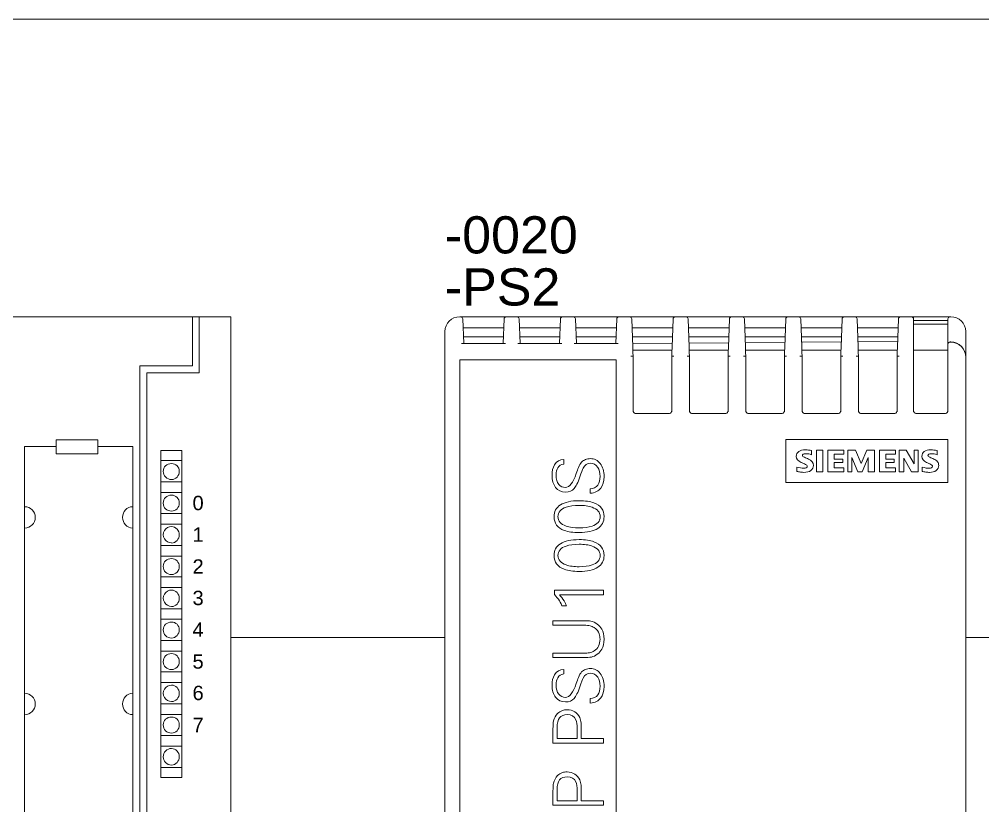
# Model space of a CAD drawing. Header units: millimetres. Extents: x 0 to 14510, y -7775 to 297.
# Drawn here: x 1340.8 to 1470.3, y -1865.2 to -1759.5 of the extents above; entities that cross this region are included whole.
import ezdxf

# ---------------------------------------------------------------- set-up
doc = ezdxf.new("R2010")
doc.units = ezdxf.units.MM
doc.layers.add('eProC - L2', color=41, linetype='Continuous', lineweight=20)
doc.layers.add('Textos eProC', color=41, linetype='Continuous', lineweight=25)
doc.styles.get("Standard").update_dxf_attribs({"font": 'arial.ttf'})

msp = doc.modelspace()

# ---------------------------------------------------------------- linework, layer by layer
at = {"layer": 'eProC - L2', "lineweight": 9}
for p, q in [((1369.24, -1799.46), (1169.23, -1799.46)), ((1369.24, -1924.46), (1369.24, -1799.46))]:
    msp.add_line(p, q, dxfattribs=at)
at = {"layer": 'eProC - L2', "lineweight": 13}
for p, q in [((1369.24, -1799.46), (1327.92, -1799.46)), ((1364.09, -1806.04), (1364.09, -1799.46)), ((1365.01, -1799.46), (1365.01, -1807.02)), ((1369.24, -1924.46), (1369.24, -1799.46)), ((1357.05, -1917.81), (1357.05, -1806.04)), ((1357.05, -1806.04), (1364.09, -1806.04)), ((1365.01, -1807.02), (1357.97, -1807.02)), ((1357.97, -1807.02), (1357.97, -1916.9)), ((1351.38, -1816.01), (1345.78, -1816.01)), ((1345.78, -1816.01), (1345.78, -1817.9)), ((1351.38, -1817.9), (1351.38, -1816.01)), ((1341.54, -1910.25), (1341.54, -1816.92)), ((1341.54, -1816.92), (1345.78, -1816.92)), ((1351.38, -1816.92), (1356.08, -1816.92)), ((1356.08, -1816.92), (1356.08, -1910.25)), ((1359.86, -1861.44), (1359.86, -1817.44)), ((1359.86, -1817.44), (1362.66, -1817.44)), ((1362.66, -1817.44), (1362.66, -1861.44)), ((1345.78, -1817.9), (1351.38, -1817.9)), ((1359.86, -1818.81), (1362.66, -1818.81)), ((1359.86, -1821.68), (1362.66, -1821.68)), ((1359.86, -1823.11), (1362.66, -1823.11)), ((1359.86, -1825.92), (1362.66, -1825.92)), ((1359.86, -1827.35), (1362.66, -1827.35)), ((1359.86, -1830.22), (1362.66, -1830.22)), ((1359.86, -1831.65), (1362.66, -1831.65)), ((1359.86, -1834.45), (1362.66, -1834.45)), ((1359.86, -1835.89), (1362.66, -1835.89)), ((1359.86, -1838.76), (1362.66, -1838.76)), ((1359.86, -1840.12), (1362.66, -1840.12)), ((1359.86, -1842.99), (1362.66, -1842.99)), ((1359.86, -1844.43), (1362.66, -1844.43)), ((1359.86, -1847.23), (1362.66, -1847.23)), ((1359.86, -1848.66), (1362.66, -1848.66)), ((1359.86, -1851.53), (1362.66, -1851.53)), ((1359.86, -1852.96), (1362.66, -1852.96)), ((1359.86, -1855.77), (1362.66, -1855.77)), ((1359.86, -1857.2), (1362.66, -1857.2)), ((1359.86, -1860.07), (1362.66, -1860.07)), ((1362.66, -1861.44), (1359.86, -1861.44))]:
    msp.add_line(p, q, dxfattribs=at)
at = {"layer": 'eProC - L2', "linetype": 'Continuous'}
for p, q in [((1400.02, -1799.46), (1400.13, -1799.46)), ((1406.28, -1799.46), (1400.13, -1799.46)), ((1406.28, -1799.46), (1407.7, -1799.46)), ((1413.85, -1799.46), (1407.7, -1799.46)), ((1413.85, -1799.46), (1415.27, -1799.46)), ((1421.42, -1799.46), (1415.27, -1799.46)), ((1421.42, -1799.46), (1422.84, -1799.46)), ((1428.99, -1799.46), (1422.84, -1799.46)), ((1428.99, -1799.46), (1430.41, -1799.46)), ((1436.56, -1799.46), (1430.41, -1799.46)), ((1436.56, -1799.46), (1437.98, -1799.46)), ((1444.13, -1799.46), (1437.98, -1799.46)), ((1444.13, -1799.46), (1445.55, -1799.46)), ((1451.7, -1799.46), (1445.55, -1799.46)), ((1451.7, -1799.46), (1453.12, -1799.46)), ((1459.27, -1799.46), (1453.12, -1799.46)), ((1459.27, -1799.46), (1460.72, -1799.46)), ((1460.72, -1799.46), (1461.02, -1799.46)), ((1461.02, -1799.46), (1461.02, -1799.76)), ((1465.92, -1799.46), (1461.02, -1799.46)), ((1465.92, -1799.46), (1466.02, -1799.46)), ((1400.43, -1799.75), (1400.55, -1803.08)), ((1405.94, -1800.96), (1400.47, -1800.96)), ((1405.86, -1803.08), (1405.98, -1799.75)), ((1408, -1799.75), (1408.12, -1803.08)), ((1413.51, -1800.96), (1408.04, -1800.96)), ((1413.43, -1803.08), (1413.55, -1799.75)), ((1415.57, -1799.75), (1415.69, -1803.08)), ((1421.08, -1800.96), (1415.61, -1800.96)), ((1421, -1803.08), (1421.12, -1799.75)), ((1423.14, -1799.75), (1423.27, -1803.57)), ((1428.65, -1800.96), (1423.18, -1800.96)), ((1428.56, -1803.57), (1428.69, -1799.75)), ((1430.71, -1799.75), (1430.84, -1803.57)), ((1436.22, -1800.96), (1430.75, -1800.96)), ((1436.13, -1803.57), (1436.26, -1799.75)), ((1438.28, -1799.75), (1438.41, -1803.57)), ((1443.79, -1800.96), (1438.32, -1800.96)), ((1443.7, -1803.57), (1443.83, -1799.75)), ((1445.85, -1799.75), (1445.98, -1803.57)), ((1451.36, -1800.96), (1445.89, -1800.96)), ((1451.27, -1803.57), (1451.4, -1799.75)), ((1453.42, -1799.75), (1453.55, -1803.57)), ((1458.93, -1800.96), (1453.46, -1800.96)), ((1458.84, -1803.57), (1458.97, -1799.75)), ((1461.02, -1799.76), (1461.02, -1803.58)), ((1465.62, -1799.96), (1461.02, -1799.96)), ((1461.02, -1800.46), (1465.62, -1800.46)), ((1465.62, -1803.15), (1465.62, -1799.76)), ((1398.02, -1805.28), (1398.02, -1801.46)), ((1400.51, -1802.16), (1405.89, -1802.16)), ((1408.08, -1802.16), (1413.46, -1802.16)), ((1415.65, -1802.16), (1421.03, -1802.16)), ((1423.22, -1802.16), (1428.6, -1802.16)), ((1430.79, -1802.16), (1436.17, -1802.16)), ((1438.36, -1802.16), (1443.74, -1802.16)), ((1445.93, -1802.16), (1451.31, -1802.16)), ((1453.5, -1802.16), (1458.88, -1802.16)), ((1468.02, -1801.48), (1468.02, -1801.46)), ((1468.02, -1801.46), (1468.02, -1801.48)), ((1468.02, -1801.48), (1468.02, -1804.38)), ((1369.24, -1924.46), (1369.24, -1803.52)), ((1406.15, -1803.08), (1400.26, -1803.08)), ((1413.72, -1803.08), (1407.83, -1803.08)), ((1421.29, -1803.08), (1415.4, -1803.08)), ((1423.26, -1803.09), (1428.57, -1803.05)), ((1423.3, -1804.25), (1423.27, -1803.57)), ((1428.56, -1803.57), (1428.53, -1804.25)), ((1430.82, -1803.03), (1436.15, -1802.98)), ((1430.87, -1804.25), (1430.84, -1803.57)), ((1436.13, -1803.57), (1436.1, -1804.25)), ((1438.39, -1802.96), (1443.72, -1802.91)), ((1438.44, -1804.25), (1438.41, -1803.57)), ((1443.7, -1803.57), (1443.67, -1804.25)), ((1445.96, -1802.89), (1451.29, -1802.85)), ((1446.01, -1804.25), (1445.98, -1803.57)), ((1451.27, -1803.57), (1451.24, -1804.25)), ((1453.53, -1802.83), (1458.86, -1802.78)), ((1453.58, -1804.25), (1453.55, -1803.57)), ((1458.84, -1803.57), (1458.81, -1804.25)), ((1461.02, -1804.26), (1461.02, -1803.58)), ((1465.62, -1803.18), (1465.62, -1803.15)), ((1465.62, -1803.58), (1465.62, -1803.18)), ((1465.62, -1804.26), (1465.62, -1803.58)), ((1466.02, -1802.85), (1465.92, -1802.85)), ((1465.92, -1802.88), (1466.02, -1802.88)), ((1423.31, -1804.75), (1423.01, -1804.76)), ((1428.54, -1803.96), (1423.29, -1803.96)), ((1423.3, -1804.25), (1423.31, -1804.75)), ((1423.31, -1804.75), (1423.31, -1812.23)), ((1428.51, -1804.75), (1428.53, -1804.25)), ((1428.51, -1812.23), (1428.51, -1804.75)), ((1428.51, -1804.75), (1428.81, -1804.76)), ((1430.58, -1804.76), (1430.88, -1804.75)), ((1436.11, -1803.96), (1430.86, -1803.96)), ((1430.87, -1804.25), (1430.88, -1804.75)), ((1430.88, -1804.75), (1430.88, -1812.23)), ((1436.08, -1804.75), (1436.1, -1804.25)), ((1436.08, -1812.23), (1436.08, -1804.75)), ((1436.38, -1804.76), (1436.08, -1804.75)), ((1438.15, -1804.76), (1438.45, -1804.75)), ((1443.68, -1803.96), (1438.43, -1803.96)), ((1438.44, -1804.25), (1438.45, -1804.75)), ((1438.45, -1804.75), (1438.45, -1812.23)), ((1443.65, -1804.75), (1443.67, -1804.25)), ((1443.65, -1812.23), (1443.65, -1804.75)), ((1443.95, -1804.76), (1443.65, -1804.75)), ((1445.72, -1804.76), (1446.02, -1804.75)), ((1451.25, -1803.96), (1446, -1803.96)), ((1446.01, -1804.25), (1446.02, -1804.75)), ((1446.02, -1804.75), (1446.02, -1812.23)), ((1451.22, -1804.75), (1451.24, -1804.25)), ((1451.22, -1812.23), (1451.22, -1804.75)), ((1451.52, -1804.76), (1451.22, -1804.75)), ((1453.59, -1804.75), (1453.29, -1804.76)), ((1458.82, -1803.96), (1453.57, -1803.96)), ((1453.58, -1804.25), (1453.59, -1804.75)), ((1453.59, -1804.75), (1453.59, -1812.23)), ((1458.79, -1804.75), (1458.81, -1804.25)), ((1458.79, -1812.23), (1458.79, -1804.75)), ((1458.79, -1804.75), (1459.09, -1804.76)), ((1465.62, -1803.96), (1461.02, -1803.96)), ((1461.02, -1804.26), (1461.02, -1812.23)), ((1465.62, -1812.23), (1465.62, -1804.26)), ((1468.01, -1804.14), (1468, -1804.36)), ((1468, -1804.36), (1468.02, -1804.61)), ((1468.02, -1804.61), (1468.02, -1804.38)), ((1468.02, -1804.61), (1468.02, -1804.88)), ((1468.02, -1804.88), (1468.02, -1804.9)), ((1398.02, -1889.89), (1398.02, -1805.28)), ((1400.02, -1805.24), (1400.02, -1889.24)), ((1421.02, -1805.24), (1400.02, -1805.24)), ((1421.02, -1889.24), (1421.02, -1805.24)), ((1468.02, -1804.9), (1468.02, -1805.28)), ((1468.02, -1805.28), (1468.02, -1889.89)), ((1423.61, -1812.46), (1428.21, -1812.46)), ((1431.18, -1812.46), (1435.78, -1812.46)), ((1438.75, -1812.46), (1443.35, -1812.46)), ((1446.32, -1812.46), (1450.92, -1812.46)), ((1453.89, -1812.46), (1458.49, -1812.46)), ((1461.32, -1812.46), (1465.32, -1812.46)), ((1443.85, -1821.76), (1443.85, -1815.96)), ((1443.85, -1815.96), (1465.62, -1815.96)), ((1465.62, -1815.96), (1465.62, -1821.76)), ((1447.31, -1818.01), (1447.31, -1817.45)), ((1447.96, -1817.42), (1447.96, -1820.32)), ((1448.81, -1817.42), (1447.96, -1817.42)), ((1448.81, -1820.32), (1448.81, -1817.42)), ((1449.49, -1817.42), (1449.49, -1820.32)), ((1451.65, -1817.42), (1449.49, -1817.42)), ((1451.65, -1817.93), (1451.65, -1817.42)), ((1452.17, -1817.42), (1452.17, -1820.32)), ((1453.22, -1817.42), (1452.17, -1817.42)), ((1453.97, -1819.18), (1453.22, -1817.42)), ((1454.72, -1817.42), (1453.97, -1819.18)), ((1455.76, -1817.42), (1454.72, -1817.42)), ((1455.76, -1820.32), (1455.76, -1817.42)), ((1456.42, -1817.42), (1456.42, -1820.32)), ((1458.57, -1817.42), (1456.42, -1817.42)), ((1458.57, -1817.93), (1458.57, -1817.42)), ((1459.09, -1817.42), (1459.09, -1820.32)), ((1460.03, -1817.42), (1459.09, -1817.42)), ((1461.08, -1819.25), (1460.03, -1817.42)), ((1461.08, -1817.42), (1461.08, -1819.25)), ((1461.64, -1817.42), (1461.08, -1817.42)), ((1461.64, -1820.32), (1461.64, -1817.42)), ((1464.18, -1818.01), (1464.18, -1817.45)), ((1414.01, -1819.28), (1414.01, -1818.66)), ((1450.34, -1817.93), (1451.65, -1817.93)), ((1450.34, -1818.59), (1450.34, -1817.93)), ((1451.49, -1818.59), (1450.34, -1818.59)), ((1450.34, -1819.08), (1451.49, -1819.08)), ((1450.34, -1819.77), (1450.34, -1819.08)), ((1451.49, -1819.08), (1451.49, -1818.59)), ((1452.73, -1818.4), (1453.54, -1820.32)), ((1452.73, -1820.32), (1452.73, -1818.4)), ((1454.1, -1820.32), (1454.92, -1818.4)), ((1454.92, -1818.4), (1454.92, -1820.32)), ((1457.26, -1817.93), (1458.57, -1817.93)), ((1457.26, -1818.59), (1457.26, -1817.93)), ((1458.41, -1818.59), (1457.26, -1818.59)), ((1457.26, -1819.08), (1458.41, -1819.08)), ((1457.26, -1819.77), (1457.26, -1819.08)), ((1458.41, -1819.08), (1458.41, -1818.59)), ((1459.68, -1818.47), (1460.72, -1820.32)), ((1459.68, -1820.32), (1459.68, -1818.47)), ((1445.32, -1819.67), (1445.32, -1820.26)), ((1447.96, -1820.32), (1448.81, -1820.32)), ((1449.49, -1820.32), (1451.65, -1820.32)), ((1451.65, -1819.77), (1450.34, -1819.77)), ((1451.65, -1820.32), (1451.65, -1819.77)), ((1452.17, -1820.32), (1452.73, -1820.32)), ((1453.54, -1820.32), (1454.1, -1820.32)), ((1454.92, -1820.32), (1455.76, -1820.32)), ((1456.42, -1820.32), (1458.6, -1820.32)), ((1458.6, -1819.77), (1457.26, -1819.77)), ((1458.6, -1820.32), (1458.6, -1819.77)), ((1459.09, -1820.32), (1459.68, -1820.32)), ((1460.72, -1820.32), (1461.64, -1820.32)), ((1462.16, -1819.67), (1462.16, -1820.26)), ((1417.57, -1822.58), (1417.57, -1823.2)), ((1465.62, -1821.76), (1443.85, -1821.76)), ((1398.01, -1824.96), (1398.02, -1824.96)), ((1398.01, -1831.96), (1398.01, -1824.96)), ((1398, -1826.77), (1398, -1826.83)), ((1398, -1826.83), (1398.01, -1826.83)), ((1398, -1826.83), (1398, -1827.48)), ((1398, -1827.48), (1398.01, -1827.48)), ((1398, -1827.88), (1398.01, -1827.88)), ((1398, -1831.96), (1398.01, -1831.96)), ((1398, -1831.96), (1398, -1832.46)), ((1398, -1832.46), (1398.01, -1832.46)), ((1398.01, -1890.53), (1398.01, -1832.46)), ((1398, -1833.46), (1398.01, -1833.46)), ((1398, -1843.46), (1398, -1833.46)), ((1419.33, -1836.23), (1412.74, -1836.23)), ((1412.74, -1836.23), (1412.74, -1836.82)), ((1413.41, -1836.85), (1419.33, -1836.85)), ((1419.33, -1836.85), (1419.33, -1836.23)), ((1413.76, -1838.32), (1414.37, -1838.32)), ((1412.55, -1840.34), (1412.55, -1840.95)), ((1398, -1843.46), (1398.01, -1843.46)), ((1398.01, -1843.46), (1398.01, -1843.95)), ((1398.01, -1843.95), (1398.01, -1843.95)), ((1412.55, -1844.69), (1412.55, -1845.3)), ((1398, -1845.38), (1398.01, -1845.38)), ((1398, -1845.38), (1398, -1845.42)), ((1398, -1845.42), (1398.01, -1845.42)), ((1398, -1845.42), (1398, -1845.44)), ((1398, -1845.48), (1398.01, -1845.48)), ((1398, -1845.48), (1398, -1846.07)), ((1398, -1846.07), (1398.01, -1846.07)), ((1398, -1846.07), (1398, -1846.23)), ((1398, -1846.23), (1398.01, -1846.23)), ((1398, -1846.23), (1398, -1847.31)), ((1398, -1847.31), (1398.01, -1847.31)), ((1398, -1847.31), (1398, -1847.44)), ((1398, -1847.44), (1398.01, -1847.44)), ((1398, -1847.48), (1398, -1847.72)), ((1414.01, -1847.5), (1414.01, -1846.89)), ((1398, -1847.72), (1398, -1847.82)), ((1398, -1847.72), (1398.01, -1847.72)), ((1398, -1847.82), (1398.01, -1847.82)), ((1398.01, -1847.87), (1398.01, -1847.87)), ((1398.01, -1847.87), (1398.01, -1847.91)), ((1398.01, -1847.91), (1398.01, -1847.91)), ((1398.01, -1847.91), (1398.01, -1847.93)), ((1398.01, -1847.97), (1398.01, -1849.91)), ((1398.01, -1847.97), (1398.01, -1847.97)), ((1398.01, -1849.91), (1398.01, -1849.91)), ((1398.01, -1849.91), (1398.01, -1849.95)), ((1398.01, -1849.95), (1398.01, -1849.95)), ((1398.01, -1849.98), (1398.01, -1850.22)), ((1398, -1850.81), (1398.01, -1850.81)), ((1398, -1850.81), (1398, -1850.85)), ((1398, -1850.85), (1398.01, -1850.85)), ((1398.01, -1850.22), (1398.01, -1850.22)), ((1417.57, -1850.8), (1417.57, -1851.42)), ((1398, -1852.08), (1398.01, -1852.08)), ((1398, -1852.08), (1398, -1852.13)), ((1398, -1852.13), (1398.01, -1852.13)), ((1398, -1852.46), (1398.01, -1852.46)), ((1398, -1853.65), (1398.01, -1853.65)), ((1398, -1853.93), (1398, -1853.65)), ((1398, -1856.25), (1398, -1855.98)), ((1398, -1856.25), (1398.01, -1856.25)), ((1415.81, -1856.19), (1413.1, -1856.19)), ((1419.33, -1856.19), (1416.36, -1856.19)), ((1419.33, -1856.79), (1419.33, -1856.19)), ((1412.55, -1856.79), (1419.33, -1856.79)), ((1412.55, -1865.15), (1419.33, -1865.15)), ((1415.81, -1864.54), (1413.1, -1864.54)), ((1419.33, -1864.54), (1416.36, -1864.54)), ((1419.33, -1865.15), (1419.33, -1864.54))]:
    msp.add_line(p, q, dxfattribs=at)
at = {"layer": 'eProC - L2'}
for p, q in [((1398, -1842.61), (1369.24, -1842.61)), ((1549.21, -1842.61), (1468.02, -1842.61))]:
    msp.add_line(p, q, dxfattribs=at)
msp.add_lwpolyline([(1089.21, -1759.46), (1569.21, -1759.46), (1569.21, -2759.46), (1089.21, -2759.46), (1089.21, -1759.46)], dxfattribs=at)
at = {"layer": 'eProC - L2', "linetype": 'Continuous'}
for centre, radius, start, end in [((1400.02, -1801.46), 2, 90, 180), ((1400.13, -1799.76), 0.3, 2, 90), ((1406.28, -1799.76), 0.3, 90, 178), ((1407.7, -1799.76), 0.3, 2, 90), ((1413.85, -1799.76), 0.3, 90, 178), ((1415.27, -1799.76), 0.3, 2, 90), ((1421.42, -1799.76), 0.3, 90, 178), ((1422.84, -1799.76), 0.3, 2, 90), ((1428.99, -1799.76), 0.3, 90, 178), ((1430.41, -1799.76), 0.3, 2, 90), ((1436.56, -1799.76), 0.3, 90, 178), ((1437.98, -1799.76), 0.3, 2, 90), ((1444.13, -1799.76), 0.3, 90, 178), ((1445.55, -1799.76), 0.3, 2, 90), ((1451.7, -1799.76), 0.3, 90, 178), ((1453.12, -1799.76), 0.3, 2, 90), ((1459.27, -1799.76), 0.3, 90, 178), ((1460.72, -1799.76), 0.3, 0, 90), ((1465.92, -1799.76), 0.3, 90, 180), ((1466.02, -1801.46), 2, 0, 90), ((1465.92, -1803.15), 0.302, 90.3859, 180.3781), ((1465.92, -1803.18), 0.302, 90.3897, 180.3814), ((1466.01, -1804.86), 2.01, 359.6152, 89.6126), ((1466.01, -1804.89), 2.01, 359.6112, 89.6093)]:
    msp.add_arc(centre, radius, start, end, dxfattribs=at)
at = {"layer": 'eProC - L2', "lineweight": 13}
for centre, radius, start, end in [((1361.28, -1820.26), 1.1, 179.5026, 270.5515), ((1361.3, -1820.23), 1.03, 359.2903, 90.7305), ((1341.53, -1826.45), 1.45, 0.4999, 89.4935), ((1361.3, -1824.56), 1.03, 269.2695, 0.7097), ((1341.53, -1826.43), 1.45, 270.511, 359.5171), ((1361.28, -1828.77), 1.1, 89.4485, 270.5515), ((1361.3, -1833.01), 1.03, 359.2903, 90.7305), ((1361.28, -1837.31), 1.1, 89.4485, 270.534), ((1361.3, -1841.55), 1.03, 359.2903, 90.7305), ((1361.28, -1841.57), 1.1, 179.5026, 270.5515), ((1361.3, -1845.87), 1.03, 269.2695, 0.7097), ((1341.53, -1851.54), 1.45, 0.51, 89.5048), ((1361.28, -1850.09), 1.1, 89.466, 270.5895), ((1341.53, -1851.52), 1.45, 270.52, 359.5349), ((1361.3, -1854.32), 1.03, 359.2637, 90.735), ((1361.28, -1858.62), 1.1, 89.4585, 180.4735)]:
    msp.add_arc(centre, radius, start, end, dxfattribs=at)
at = {"layer": 'eProC - L2', "linetype": 'Continuous'}
for centre, start_param, end_param in [((1423.61, -1812.03), 4.712389, 6.283185), ((1428.21, -1812.03), 0, 1.570796), ((1431.18, -1812.03), 4.712389, 6.283185), ((1435.78, -1812.03), 0, 1.570796), ((1438.75, -1812.03), 4.712389, 6.283185), ((1443.35, -1812.03), 0, 1.570796), ((1446.32, -1812.03), 4.712389, 6.283185), ((1450.92, -1812.03), 0, 1.570796), ((1453.89, -1812.03), 4.712389, 6.283185), ((1458.49, -1812.03), 0, 1.570796), ((1461.32, -1812.03), 4.712389, 6.283185), ((1465.32, -1812.03), 0, 1.570796)]:
    msp.add_ellipse(centre, major_axis=(0, -0.424), ratio=0.707107, start_param=start_param, end_param=end_param, dxfattribs=at)
for points, knots in [([(1468.02, -1804.38), (1468.02, -1804.34), (1468.02, -1804.3), (1468.01, -1804.22), (1468.01, -1804.18), (1468.01, -1804.14)], [0, 0, 0, 0, 0.5, 0.5, 1, 1, 1, 1]), ([(1447.31, -1817.45), (1447.05, -1817.39), (1446.77, -1817.36), (1446.09, -1817.36), (1445.8, -1817.43), (1445.58, -1817.59), (1445.36, -1817.75), (1445.25, -1817.96), (1445.25, -1818.58), (1445.47, -1818.85), (1445.9, -1819.06), (1446.1, -1819.15), (1446.3, -1819.23), (1446.49, -1819.32), (1446.65, -1819.39), (1446.73, -1819.46), (1446.73, -1819.76), (1446.55, -1819.84), (1446.2, -1819.84), (1445.99, -1819.84), (1445.69, -1819.78), (1445.32, -1819.67)], [0, 0, 0, 0, 0.129358, 0.129358, 0.28677, 0.28677, 0.28677, 0.421551, 0.421551, 0.586481, 0.586481, 0.586481, 0.690414, 0.690414, 0.690414, 0.756201, 0.756201, 0.854883, 0.854883, 0.854883, 1, 1, 1, 1]), ([(1464.18, -1817.45), (1463.89, -1817.39), (1463.6, -1817.36), (1462.95, -1817.36), (1462.66, -1817.43), (1462.45, -1817.59), (1462.23, -1817.75), (1462.13, -1817.96), (1462.13, -1818.59), (1462.34, -1818.86), (1462.75, -1819.06), (1462.94, -1819.15), (1463.14, -1819.23), (1463.33, -1819.32)], [0, 0, 0, 0, 0.173823, 0.173823, 0.418115, 0.418115, 0.418115, 0.608841, 0.608841, 0.849758, 0.849758, 0.849758, 1, 1, 1, 1]), ([(1414.01, -1818.66), (1413.46, -1818.66), (1413.05, -1818.9), (1412.76, -1819.39), (1412.54, -1819.77), (1412.42, -1820.23), (1412.42, -1821.44), (1412.58, -1821.99), (1413.23, -1822.83), (1413.67, -1823.04), (1414.73, -1823.04), (1415.12, -1822.88), (1415.4, -1822.56), (1415.64, -1822.28), (1415.91, -1821.76), (1416.17, -1820.98), (1416.36, -1820.4), (1416.51, -1820.01), (1416.61, -1819.82), (1416.82, -1819.38), (1417.14, -1819.16), (1418, -1819.16), (1418.32, -1819.35), (1418.56, -1819.72), (1418.77, -1820.04), (1418.87, -1820.44), (1418.87, -1821.41), (1418.77, -1821.8), (1418.57, -1822.09), (1418.35, -1822.41), (1418.01, -1822.58), (1417.57, -1822.58)], [0, 0, 0, 0, 0.091595, 0.091595, 0.091595, 0.174158, 0.174158, 0.272035, 0.272035, 0.369912, 0.369912, 0.453261, 0.453261, 0.453261, 0.559237, 0.559237, 0.559237, 0.63405, 0.63405, 0.63405, 0.707575, 0.707575, 0.780334, 0.780334, 0.780334, 0.854691, 0.854691, 0.929736, 0.929736, 0.929736, 1, 1, 1, 1]), ([(1417.57, -1823.2), (1418.2, -1823.14), (1418.66, -1822.9), (1418.98, -1822.5), (1419.27, -1822.12), (1419.42, -1821.61), (1419.42, -1820.22), (1419.25, -1819.64), (1418.91, -1819.2), (1418.56, -1818.76), (1418.11, -1818.54), (1417.34, -1818.54), (1417.13, -1818.59), (1416.92, -1818.67), (1416.71, -1818.75), (1416.54, -1818.86), (1416.4, -1819), (1416.24, -1819.18), (1416.09, -1819.43), (1415.96, -1819.75), (1415.88, -1819.94), (1415.78, -1820.21), (1415.67, -1820.56), (1415.26, -1821.79), (1414.78, -1822.41), (1413.86, -1822.41), (1413.56, -1822.28), (1413.34, -1822), (1413.09, -1821.7), (1412.97, -1821.28), (1412.97, -1820.34), (1413.05, -1820.02), (1413.2, -1819.77), (1413.37, -1819.48), (1413.65, -1819.32), (1414.01, -1819.28)], [0, 0, 0, 0, 0.098154, 0.098154, 0.098154, 0.197902, 0.197902, 0.309947, 0.309947, 0.309947, 0.407496, 0.407496, 0.443883, 0.443883, 0.443883, 0.481339, 0.481339, 0.481339, 0.534524, 0.534524, 0.534524, 0.586046, 0.586046, 0.586046, 0.713625, 0.713625, 0.797992, 0.797992, 0.797992, 0.87809, 0.87809, 0.940014, 0.940014, 0.940014, 1, 1, 1, 1]), ([(1445.32, -1820.26), (1445.47, -1820.29), (1445.64, -1820.32), (1445.82, -1820.35), (1446.01, -1820.38), (1446.15, -1820.39), (1446.65, -1820.39), (1446.96, -1820.31), (1447.42, -1819.96), (1447.54, -1819.73), (1447.54, -1819.08), (1447.32, -1818.8), (1446.89, -1818.59), (1446.71, -1818.51), (1446.54, -1818.44), (1446.37, -1818.36), (1446.25, -1818.31), (1446.18, -1818.27), (1446.14, -1818.24), (1446.1, -1818.2), (1446.07, -1818.16), (1446.07, -1817.96), (1446.22, -1817.88), (1446.67, -1817.88), (1446.8, -1817.89), (1446.92, -1817.91), (1447.04, -1817.93), (1447.17, -1817.96), (1447.31, -1818.01)], [0, 0, 0, 0, 0.082279, 0.082279, 0.082279, 0.12631, 0.12631, 0.276868, 0.276868, 0.427427, 0.427427, 0.622957, 0.622957, 0.622957, 0.714626, 0.714626, 0.714626, 0.756761, 0.756761, 0.756761, 0.793108, 0.793108, 0.890035, 0.890035, 0.935579, 0.935579, 0.935579, 1, 1, 1, 1]), ([(1462.16, -1820.26), (1462.3, -1820.29), (1462.47, -1820.32), (1462.67, -1820.35), (1462.86, -1820.38), (1463.02, -1820.39), (1463.52, -1820.39), (1463.82, -1820.31), (1464.05, -1820.14), (1464.27, -1819.97), (1464.39, -1819.74), (1464.39, -1819.26), (1464.33, -1819.1), (1464.22, -1818.95), (1464.12, -1818.81), (1463.95, -1818.69), (1463.73, -1818.59), (1463.55, -1818.52), (1463.38, -1818.44), (1463.21, -1818.36), (1463.03, -1818.28), (1462.94, -1818.19), (1462.94, -1817.96), (1463.1, -1817.88), (1463.54, -1817.88), (1463.67, -1817.89), (1463.91, -1817.93), (1464.04, -1817.96), (1464.18, -1818.01)], [0, 0, 0, 0, 0.082762, 0.082762, 0.082762, 0.137011, 0.137011, 0.31332, 0.31332, 0.31332, 0.444134, 0.444134, 0.527528, 0.527528, 0.527528, 0.627517, 0.627517, 0.627517, 0.719305, 0.719305, 0.719305, 0.788653, 0.788653, 0.89961, 0.89961, 0.949805, 0.949805, 1, 1, 1, 1]), ([(1463.33, -1819.32), (1463.43, -1819.38), (1463.49, -1819.42), (1463.55, -1819.48), (1463.56, -1819.52), (1463.56, -1819.76), (1463.4, -1819.84), (1463.08, -1819.84), (1462.87, -1819.84), (1462.57, -1819.79), (1462.16, -1819.67)], [0, 0, 0, 0, 0.106945, 0.106945, 0.21389, 0.21389, 0.515851, 0.515851, 0.515851, 1, 1, 1, 1]), ([(1419.42, -1826.34), (1419.42, -1825.45), (1418.97, -1824.83), (1418.05, -1824.49), (1417.54, -1824.3), (1416.88, -1824.2), (1414.97, -1824.2), (1414.13, -1824.39), (1412.99, -1825.13), (1412.69, -1825.66), (1412.69, -1826.34), (1412.7, -1827.23), (1413.16, -1827.85), (1414.07, -1828.19), (1414.59, -1828.39), (1415.25, -1828.48), (1417.16, -1828.48), (1418, -1828.3), (1418.57, -1827.93), (1419.14, -1827.56), (1419.42, -1827.03), (1419.42, -1826.34)], [0, 0, 0, 0, 0.137592, 0.137592, 0.137592, 0.235458, 0.235458, 0.367739, 0.367739, 0.50002, 0.50002, 0.50002, 0.637615, 0.637615, 0.637615, 0.747074, 0.747074, 0.895025, 0.895025, 0.895025, 1, 1, 1, 1]), ([(1418.89, -1826.34), (1418.89, -1826.95), (1418.53, -1827.37), (1417.8, -1827.62), (1417.34, -1827.78), (1416.76, -1827.85), (1415.38, -1827.85), (1414.8, -1827.77), (1414.32, -1827.61), (1413.59, -1827.36), (1413.22, -1826.94), (1413.22, -1825.74), (1413.59, -1825.33), (1414.32, -1825.07), (1414.78, -1824.91), (1415.36, -1824.83), (1416.75, -1824.83), (1417.33, -1824.91), (1417.81, -1825.08), (1418.53, -1825.33), (1418.89, -1825.75), (1418.89, -1826.34)], [0, 0, 0, 0, 0.126899, 0.126899, 0.126899, 0.251045, 0.251045, 0.373599, 0.373599, 0.373599, 0.499775, 0.499775, 0.626899, 0.626899, 0.626899, 0.752212, 0.752212, 0.874352, 0.874352, 0.874352, 1, 1, 1, 1]), ([(1419.42, -1831.57), (1419.42, -1830.68), (1418.96, -1830.07), (1418.05, -1829.72), (1417.54, -1829.52), (1416.88, -1829.43), (1414.97, -1829.43), (1414.13, -1829.61), (1413.56, -1829.98), (1412.99, -1830.35), (1412.69, -1830.88), (1412.69, -1831.57), (1412.7, -1832.46), (1413.15, -1833.08), (1414.07, -1833.42), (1414.59, -1833.61), (1415.25, -1833.71), (1417.16, -1833.71), (1418, -1833.53), (1419.14, -1832.78), (1419.42, -1832.26), (1419.42, -1831.57)], [0, 0, 0, 0, 0.137481, 0.137481, 0.137481, 0.246831, 0.246831, 0.394634, 0.394634, 0.394634, 0.499937, 0.499937, 0.499937, 0.637642, 0.637642, 0.637642, 0.735489, 0.735489, 0.867745, 0.867745, 1, 1, 1, 1]), ([(1418.89, -1831.57), (1418.89, -1832.17), (1418.53, -1832.59), (1417.8, -1832.84), (1417.34, -1833), (1416.76, -1833.08), (1415.38, -1833.08), (1414.8, -1833), (1414.32, -1832.83), (1413.59, -1832.58), (1413.22, -1832.16), (1413.22, -1830.97), (1413.59, -1830.54), (1414.32, -1830.29), (1414.78, -1830.13), (1415.36, -1830.05), (1416.75, -1830.05), (1417.34, -1830.14), (1417.81, -1830.3), (1418.53, -1830.55), (1418.89, -1830.97), (1418.89, -1831.57)], [0, 0, 0, 0, 0.126591, 0.126591, 0.126591, 0.250759, 0.250759, 0.373335, 0.373335, 0.373335, 0.499105, 0.499105, 0.626767, 0.626767, 0.626767, 0.752041, 0.752041, 0.874144, 0.874144, 0.874144, 1, 1, 1, 1]), ([(1412.74, -1836.82), (1413, -1837.1), (1413.19, -1837.32), (1413.28, -1837.46), (1413.46, -1837.7), (1413.62, -1837.99), (1413.76, -1838.32)], [0, 0, 0, 0, 0.457812, 0.457812, 0.457812, 1, 1, 1, 1]), ([(1414.37, -1838.32), (1414.28, -1838.11), (1414.17, -1837.89), (1414.04, -1837.67), (1413.84, -1837.36), (1413.63, -1837.08), (1413.41, -1836.85)], [0, 0, 0, 0, 0.414276, 0.414276, 0.414276, 1, 1, 1, 1]), ([(1412.55, -1845.3), (1413.93, -1845.3), (1415.32, -1845.3), (1416.7, -1845.3), (1417.1, -1845.3), (1417.43, -1845.27), (1417.71, -1845.22), (1417.98, -1845.17), (1418.24, -1845.04), (1418.51, -1844.84), (1418.77, -1844.65), (1418.96, -1844.42), (1419.11, -1844.17), (1419.32, -1843.81), (1419.42, -1843.36), (1419.42, -1842.28), (1419.31, -1841.83), (1419.1, -1841.46), (1418.96, -1841.21), (1418.76, -1840.99), (1418.49, -1840.79), (1418.23, -1840.59), (1417.94, -1840.45), (1417.63, -1840.4), (1417.43, -1840.36), (1417.12, -1840.34), (1416.7, -1840.34), (1415.32, -1840.34), (1413.93, -1840.34), (1412.55, -1840.34)], [0, 0, 0, 0, 0.248118, 0.248118, 0.248118, 0.308494, 0.308494, 0.308494, 0.361761, 0.361761, 0.361761, 0.416037, 0.416037, 0.416037, 0.500594, 0.500594, 0.584453, 0.584453, 0.584453, 0.639102, 0.639102, 0.639102, 0.696173, 0.696173, 0.696173, 0.75188, 0.75188, 0.75188, 1, 1, 1, 1]), ([(1412.55, -1840.95), (1413.93, -1840.95), (1415.31, -1840.95), (1416.69, -1840.95), (1417.06, -1840.95), (1417.34, -1840.97), (1417.55, -1841.02), (1417.75, -1841.07), (1417.93, -1841.15), (1418.09, -1841.26), (1418.43, -1841.47), (1418.65, -1841.76), (1418.77, -1842.12), (1418.84, -1842.32), (1418.87, -1842.56), (1418.87, -1843.17), (1418.81, -1843.48), (1418.67, -1843.75), (1418.54, -1844.01), (1418.34, -1844.22), (1418.09, -1844.38), (1417.89, -1844.52), (1417.67, -1844.61), (1417.45, -1844.64), (1417.22, -1844.68), (1416.97, -1844.69), (1416.69, -1844.69), (1415.31, -1844.69), (1413.93, -1844.69), (1412.55, -1844.69)], [0, 0, 0, 0, 0.278805, 0.278805, 0.278805, 0.336898, 0.336898, 0.336898, 0.377093, 0.377093, 0.377093, 0.452042, 0.452042, 0.452042, 0.499557, 0.499557, 0.564275, 0.564275, 0.564275, 0.622841, 0.622841, 0.622841, 0.669912, 0.669912, 0.669912, 0.721199, 0.721199, 0.721199, 1, 1, 1, 1]), ([(1414.01, -1846.89), (1413.46, -1846.89), (1413.05, -1847.13), (1412.76, -1847.61), (1412.54, -1847.99), (1412.42, -1848.46), (1412.42, -1849.67), (1412.58, -1850.21), (1413.23, -1851.05), (1413.67, -1851.26), (1414.73, -1851.26), (1415.12, -1851.1), (1415.4, -1850.78), (1415.64, -1850.5), (1415.91, -1849.99), (1416.17, -1849.21), (1416.36, -1848.62), (1416.51, -1848.23), (1416.61, -1848.05), (1416.82, -1847.61), (1417.14, -1847.39), (1418, -1847.39), (1418.32, -1847.57), (1418.56, -1847.94), (1418.77, -1848.26), (1418.87, -1848.66), (1418.87, -1849.63), (1418.77, -1850.02), (1418.57, -1850.31), (1418.35, -1850.64), (1418.01, -1850.8), (1417.57, -1850.8)], [0, 0, 0, 0, 0.091595, 0.091595, 0.091595, 0.174158, 0.174158, 0.272035, 0.272035, 0.369912, 0.369912, 0.453261, 0.453261, 0.453261, 0.559237, 0.559237, 0.559237, 0.63405, 0.63405, 0.63405, 0.707575, 0.707575, 0.780334, 0.780334, 0.780334, 0.854691, 0.854691, 0.929736, 0.929736, 0.929736, 1, 1, 1, 1]), ([(1417.57, -1851.42), (1418.2, -1851.36), (1418.66, -1851.12), (1418.98, -1850.72), (1419.27, -1850.35), (1419.42, -1849.83), (1419.42, -1848.45), (1419.25, -1847.86), (1418.91, -1847.42), (1418.56, -1846.99), (1418.11, -1846.77), (1417.34, -1846.77), (1417.13, -1846.81), (1416.92, -1846.89), (1416.71, -1846.97), (1416.54, -1847.09), (1416.4, -1847.23), (1416.24, -1847.4), (1416.09, -1847.65), (1415.96, -1847.98), (1415.88, -1848.17), (1415.78, -1848.43), (1415.67, -1848.78), (1415.26, -1850.02), (1414.78, -1850.64), (1413.86, -1850.64), (1413.56, -1850.5), (1413.34, -1850.23), (1413.09, -1849.92), (1412.97, -1849.51), (1412.97, -1848.56), (1413.05, -1848.24), (1413.2, -1848), (1413.37, -1847.71), (1413.65, -1847.54), (1414.01, -1847.5)], [0, 0, 0, 0, 0.098154, 0.098154, 0.098154, 0.197902, 0.197902, 0.309947, 0.309947, 0.309947, 0.407496, 0.407496, 0.443883, 0.443883, 0.443883, 0.481339, 0.481339, 0.481339, 0.534524, 0.534524, 0.534524, 0.586046, 0.586046, 0.586046, 0.713625, 0.713625, 0.797992, 0.797992, 0.797992, 0.87809, 0.87809, 0.940014, 0.940014, 0.940014, 1, 1, 1, 1]), ([(1416.36, -1856.19), (1416.36, -1855.75), (1416.36, -1855.32), (1416.36, -1854.89), (1416.36, -1854.63), (1416.35, -1854.38), (1416.29, -1853.83), (1416.23, -1853.59), (1416.14, -1853.37), (1416, -1853.03), (1415.77, -1852.77), (1415.47, -1852.58), (1415.17, -1852.4), (1414.83, -1852.31), (1414.22, -1852.31), (1414.01, -1852.35), (1413.82, -1852.41), (1413.58, -1852.49), (1413.36, -1852.62), (1413.18, -1852.8), (1412.9, -1853.08), (1412.71, -1853.41), (1412.62, -1853.82), (1412.57, -1854.04), (1412.55, -1854.4), (1412.55, -1854.89), (1412.55, -1855.52), (1412.55, -1856.16), (1412.55, -1856.79)], [0, 0, 0, 0, 0.123299, 0.123299, 0.123299, 0.196596, 0.196596, 0.269892, 0.269892, 0.269892, 0.370602, 0.370602, 0.370602, 0.469814, 0.469814, 0.533166, 0.533166, 0.533166, 0.605198, 0.605198, 0.605198, 0.716811, 0.716811, 0.716811, 0.819281, 0.819281, 0.819281, 1, 1, 1, 1]), ([(1413.1, -1856.19), (1413.1, -1855.69), (1413.1, -1855.19), (1413.1, -1854.7), (1413.1, -1854.11), (1413.21, -1853.67), (1413.44, -1853.39), (1413.66, -1853.11), (1414, -1852.96), (1415.05, -1852.96), (1415.44, -1853.19), (1415.64, -1853.65), (1415.75, -1853.91), (1415.81, -1854.31), (1415.81, -1854.87), (1415.81, -1855.31), (1415.81, -1855.75), (1415.81, -1856.19)], [0, 0, 0, 0, 0.185431, 0.185431, 0.185431, 0.357135, 0.357135, 0.357135, 0.498692, 0.498692, 0.681884, 0.681884, 0.681884, 0.835695, 0.835695, 0.835695, 1, 1, 1, 1]), ([(1415.81, -1856.19), (1415.81, -1855.75), (1415.81, -1855.31), (1415.81, -1854.87), (1415.81, -1854.31), (1415.75, -1853.91), (1415.64, -1853.65), (1415.44, -1853.19), (1415.05, -1852.96), (1414, -1852.96), (1413.66, -1853.11), (1413.44, -1853.39), (1413.21, -1853.67), (1413.1, -1854.11), (1413.1, -1854.7), (1413.1, -1855.19), (1413.1, -1855.69), (1413.1, -1856.19)], [0, 0, 0, 0, 0.164305, 0.164305, 0.164305, 0.318116, 0.318116, 0.318116, 0.501308, 0.501308, 0.642865, 0.642865, 0.642865, 0.814569, 0.814569, 0.814569, 1, 1, 1, 1]), ([(1416.36, -1864.54), (1416.36, -1864.11), (1416.36, -1863.68), (1416.36, -1863.25), (1416.36, -1863), (1416.35, -1862.73), (1416.32, -1862.47), (1416.29, -1862.19), (1416.23, -1861.95), (1416.14, -1861.74), (1416, -1861.39), (1415.77, -1861.13), (1415.47, -1860.95), (1415.17, -1860.76), (1414.83, -1860.67), (1414.22, -1860.67), (1414, -1860.7), (1413.58, -1860.85), (1413.36, -1860.98), (1413.18, -1861.16), (1412.9, -1861.44), (1412.71, -1861.78), (1412.62, -1862.18), (1412.57, -1862.4), (1412.55, -1862.76), (1412.55, -1863.25), (1412.55, -1863.89), (1412.55, -1864.52), (1412.55, -1865.15)], [0, 0, 0, 0, 0.123348, 0.123348, 0.123348, 0.197891, 0.197891, 0.197891, 0.269539, 0.269539, 0.269539, 0.370219, 0.370219, 0.370219, 0.465705, 0.465705, 0.526678, 0.526678, 0.605072, 0.605072, 0.605072, 0.716727, 0.716727, 0.716727, 0.81923, 0.81923, 0.81923, 1, 1, 1, 1]), ([(1413.1, -1864.54), (1413.1, -1864.05), (1413.1, -1863.55), (1413.1, -1863.06), (1413.1, -1862.47), (1413.21, -1862.03), (1413.44, -1861.75), (1413.66, -1861.47), (1414, -1861.33), (1415.05, -1861.33), (1415.44, -1861.55), (1415.64, -1862.01), (1415.75, -1862.27), (1415.81, -1862.68), (1415.81, -1863.23), (1415.81, -1863.67), (1415.81, -1864.1), (1415.81, -1864.54)], [0, 0, 0, 0, 0.185083, 0.185083, 0.185083, 0.356982, 0.356982, 0.356982, 0.498685, 0.498685, 0.682066, 0.682066, 0.682066, 0.835508, 0.835508, 0.835508, 1, 1, 1, 1]), ([(1415.81, -1864.54), (1415.81, -1864.1), (1415.81, -1863.67), (1415.81, -1863.23), (1415.81, -1862.68), (1415.75, -1862.27), (1415.64, -1862.01), (1415.44, -1861.55), (1415.05, -1861.33), (1414, -1861.33), (1413.66, -1861.47), (1413.44, -1861.75), (1413.21, -1862.03), (1413.1, -1862.47), (1413.1, -1863.06), (1413.1, -1863.55), (1413.1, -1864.05), (1413.1, -1864.54)], [0, 0, 0, 0, 0.164492, 0.164492, 0.164492, 0.317934, 0.317934, 0.317934, 0.501315, 0.501315, 0.643018, 0.643018, 0.643018, 0.814917, 0.814917, 0.814917, 1, 1, 1, 1])]:
    msp.add_open_spline(points, degree=3, knots=knots, dxfattribs=at)
at = {"layer": 'eProC - L2', "lineweight": 13}
for points in [[(1361.29, -1819.2), (1360.64, -1819.2), (1360.18, -1819.66), (1360.18, -1820.25)], [(1361.29, -1821.35), (1361.88, -1821.35), (1362.33, -1820.83), (1362.33, -1820.25)], [(1361.29, -1823.44), (1360.64, -1823.44), (1360.18, -1823.9), (1360.18, -1824.55)], [(1362.33, -1824.55), (1362.33, -1823.9), (1361.88, -1823.44), (1361.29, -1823.44)], [(1356.08, -1825), (1355.3, -1825), (1354.71, -1825.66), (1354.71, -1826.44)], [(1360.18, -1824.55), (1360.18, -1825.13), (1360.64, -1825.59), (1361.29, -1825.59)], [(1354.71, -1826.44), (1354.71, -1827.22), (1355.3, -1827.87), (1356.08, -1827.87)], [(1362.33, -1828.78), (1362.33, -1828.2), (1361.88, -1827.68), (1361.29, -1827.68)], [(1361.29, -1829.89), (1361.88, -1829.89), (1362.33, -1829.37), (1362.33, -1828.78)], [(1361.29, -1831.98), (1360.64, -1831.98), (1360.18, -1832.43), (1360.18, -1833.02)], [(1360.18, -1833.02), (1360.18, -1833.67), (1360.64, -1834.13), (1361.29, -1834.13)], [(1361.29, -1834.13), (1361.88, -1834.13), (1362.33, -1833.67), (1362.33, -1833.02)], [(1362.33, -1837.32), (1362.33, -1836.73), (1361.88, -1836.21), (1361.29, -1836.21)], [(1361.29, -1838.43), (1361.88, -1838.43), (1362.33, -1837.91), (1362.33, -1837.32)], [(1361.29, -1840.52), (1360.64, -1840.52), (1360.18, -1840.97), (1360.18, -1841.56)], [(1361.29, -1842.67), (1361.88, -1842.67), (1362.33, -1842.14), (1362.33, -1841.56)], [(1361.29, -1844.75), (1360.64, -1844.75), (1360.18, -1845.21), (1360.18, -1845.86)], [(1362.33, -1845.86), (1362.33, -1845.21), (1361.88, -1844.75), (1361.29, -1844.75)], [(1360.18, -1845.86), (1360.18, -1846.45), (1360.64, -1846.9), (1361.29, -1846.9)], [(1356.08, -1850.1), (1355.3, -1850.1), (1354.71, -1850.75), (1354.71, -1851.53)], [(1362.33, -1850.1), (1362.33, -1849.51), (1361.88, -1848.99), (1361.29, -1848.99)], [(1361.29, -1851.2), (1361.88, -1851.2), (1362.33, -1850.68), (1362.33, -1850.1)], [(1354.71, -1851.53), (1354.71, -1852.31), (1355.3, -1852.96), (1356.08, -1852.96)], [(1361.29, -1853.29), (1360.64, -1853.29), (1360.18, -1853.74), (1360.18, -1854.33)], [(1360.18, -1854.33), (1360.18, -1854.98), (1360.64, -1855.44), (1361.29, -1855.44)], [(1361.29, -1855.44), (1361.88, -1855.44), (1362.33, -1854.98), (1362.33, -1854.33)], [(1362.33, -1858.63), (1362.33, -1858.05), (1361.88, -1857.52), (1361.29, -1857.52)], [(1360.18, -1858.63), (1360.18, -1859.22), (1360.64, -1859.74), (1361.29, -1859.74)], [(1361.29, -1859.74), (1361.88, -1859.74), (1362.33, -1859.22), (1362.33, -1858.63)]]:
    msp.add_open_spline(points, degree=3, dxfattribs=at)

# ---------------------------------------------------------------- texts
at = {"layer": 'eProC - L2', "char_height": 1.93, "attachment_point": 5}
for s, insert in [('0', (1364.86, -1824.52)), ('1', (1364.86, -1828.75)), ('2', (1364.86, -1833.05)), ('3', (1364.86, -1837.29)), ('4', (1364.86, -1841.53)), ('5', (1364.86, -1845.83)), ('6', (1364.86, -1850.06)), ('7', (1364.86, -1854.36))]:
    msp.add_mtext_dynamic_manual_height_columns(s, width=8.5603, gutter_width=12.09, heights=[0], dxfattribs=dict(at, insert=insert))
at = {"layer": 'Textos eProC', "char_height": 5, "attachment_point": 7}
for s, insert in [('-0020', (1398.02, -1791.02)), ('-PS2', (1398.02, -1798.02))]:
    msp.add_mtext_dynamic_manual_height_columns(s, width=18.3122, gutter_width=12.5, heights=[0], dxfattribs=dict(at, insert=insert))

doc.saveas('drawing.dxf')
